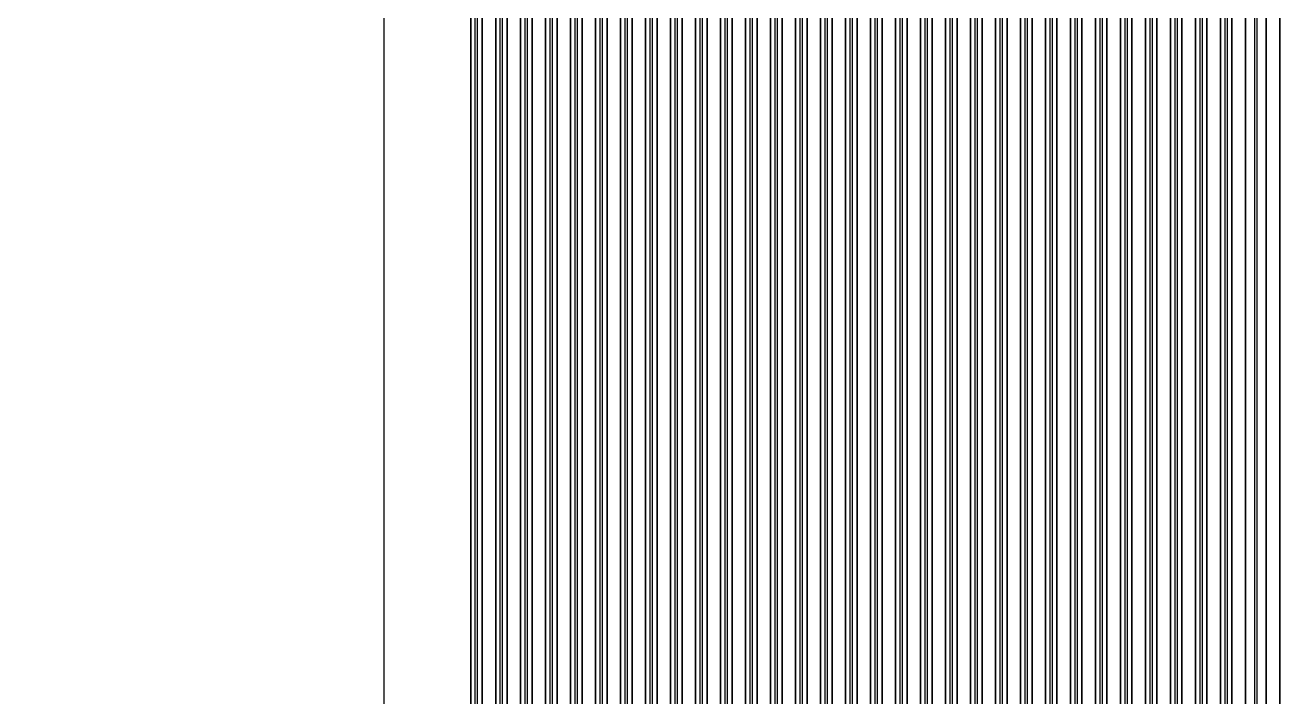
# Model space of a CAD drawing. Extents: x -2057 to 2225, y -44 to 31181.
# Drawn here: x -1120 to 87, y 7762 to 8407 of the extents above; entities that cross this region are included whole.
import ezdxf

# ---------------------------------------------------------------- set-up
doc = ezdxf.new("R2010")
doc.units = 0
for name, color, linetype in [('etching', 7, 'CONTINUOUS'), ('L2D0_etching2', 4, 'CONTINUOUS'), ('L3D0_etching3', 5, 'CONTINUOUS'), ('metalization', 8, 'CONTINUOUS'), ('polyimide', 9, 'CONTINUOUS'), ('polyimide_etch_borders', 10, 'CONTINUOUS')]:
    doc.layers.add(name, color=color, linetype=linetype)

msp = doc.modelspace()

# ---------------------------------------------------------------- linework, layer by layer
at = {"layer": 'etching'}
for points in [[(1890.612, 20342.595), (1890.612, 10404.624), (907.37, 8971.06), (907.37, 3311.52), (208.395, -1.125), (80.82, -44.08), (0, 0), (-775.12, 3311.52), (-775.12, 8985.76), (-1736.396, 10397.27), (-1736.396, 20343.044)], [(-1539.603, 10258.824), (-696.675, 9046.655), (-696.241, 9046.031), (-695.45, 9044.732), (-694.74, 9043.387), (-694.112, 9042.001), (-693.57, 9040.58), (-693.116, 9039.128), (-692.75, 9037.652), (-692.475, 9036.156), (-692.292, 9034.646), (-692.2, 9033.127), (-692.2, 9032.365), (-692.208, 3592.185)], [(-681.208, 3592.185), (-681.208, 9035.365), (-668.208, 9035.365), (-668.208, 3492.185)], [(-657.208, 3492.185), (-657.208, 9035.371)], [(-644.208, 9035.371), (-644.208, 3392.185)], [(-633.208, 3392.185), (-633.208, 9035.377)], [(-620.208, 9035.371), (-620.208, 3292.185)], [(-609.208, 3292.185), (-609.208, 9035.377)], [(-596.208, 9035.371), (-596.208, 3192.185)], [(-585.208, 3192.185), (-585.208, 9035.377)], [(-572.208, 9035.371), (-572.208, 3092.185)], [(-561.208, 3092.185), (-561.208, 9035.377)], [(-548.208, 9035.371), (-548.208, 2992.185)], [(-537.208, 2992.185), (-537.208, 9035.377)], [(-524.208, 9035.371), (-524.208, 2892.185)], [(-513.208, 2892.185), (-513.208, 9035.377)], [(-500.208, 9035.371), (-500.208, 2792.185)], [(-489.208, 2792.185), (-489.208, 9035.377)], [(-476.208, 9035.371), (-476.208, 2692.185)], [(-465.208, 2692.185), (-465.208, 9035.377)], [(-452.208, 9035.371), (-452.208, 2592.185)], [(-441.208, 2592.185), (-441.208, 9035.377)], [(-428.208, 9035.371), (-428.208, 2492.185)], [(-417.208, 2492.185), (-417.208, 9035.377)], [(-404.208, 9035.371), (-404.208, 2392.185)], [(-393.208, 2392.185), (-393.208, 9035.377)], [(-380.208, 9035.371), (-380.208, 2292.185)], [(-369.208, 2292.185), (-369.208, 9035.371)], [(-356.208, 9035.371), (-356.208, 2192.185)], [(-345.208, 2192.185), (-345.208, 9035.377)], [(-332.208, 9035.371), (-332.208, 2092.185)], [(-321.208, 2092.185), (-321.208, 9035.377)], [(-308.208, 9035.371), (-308.208, 1992.185)], [(-297.208, 1992.185), (-297.208, 9035.377)], [(-284.208, 9035.371), (-284.208, 1892.185)], [(-273.208, 1892.185), (-273.208, 9035.377)], [(-260.208, 9035.371), (-260.208, 1792.185)], [(-249.208, 1792.185), (-249.208, 9035.377)], [(-236.208, 9035.371), (-236.208, 1692.185)], [(-225.208, 1692.185), (-225.208, 9035.377)], [(-212.208, 9035.371), (-212.208, 1592.185)], [(-201.208, 1592.185), (-201.208, 9035.377)], [(-188.208, 9035.371), (-188.208, 1492.185)], [(-177.208, 1492.185), (-177.208, 9035.377)], [(-164.208, 9035.371), (-164.208, 1392.185)], [(-153.208, 1392.185), (-153.208, 9035.377)], [(-140.208, 9035.371), (-140.208, 1292.185)], [(-129.208, 1292.185), (-129.208, 9035.377)], [(-116.208, 9035.371), (-116.208, 1192.185)], [(-105.208, 1192.185), (-105.208, 9035.377)], [(-92.208, 9035.371), (-92.208, 1092.185)], [(-81.208, 1092.185), (-81.208, 9035.377)], [(-68.208, 9035.371), (-68.208, 992.185)], [(-57.208, 992.185), (-57.208, 9035.377)], [(-44.208, 9035.371), (-44.208, 892.185)], [(-33.208, 892.185), (-33.208, 9035.377)], [(-20.208, 9035.371), (-20.208, 792.185)], [(-9.208, 792.185), (-9.208, 9035.377)], [(3.792, 9035.371), (3.792, 692.185)], [(14.792, 692.185), (14.792, 9035.377)], [(27.792, 9035.371), (27.792, 592.185)], [(38.792, 592.185), (38.792, 9035.377)], [(51.792, 9035.371), (51.792, 500.247)], [(71.792, 500.247), (71.792, 9035.377)], [(84.792, 9035.371), (84.792, 552.185)]]:
    msp.add_lwpolyline(points, dxfattribs=at)
at = {"layer": 'L2D0_etching2'}
msp.add_lwpolyline([(1890.612, 20342.595), (1890.612, 10404.624), (907.37, 8971.06), (907.37, 3311.52), (208.395, -1.125), (80.82, -44.08), (0, 0), (-775.12, 3311.52), (-775.12, 8985.76), (-1736.396, 10397.27), (-1736.396, 20343.044)], dxfattribs=at)
at = {"layer": 'L3D0_etching3'}
for points in [[(1890.612, 20342.595), (1890.612, 10404.624), (907.37, 8971.06), (907.37, 3311.52), (208.395, -1.125), (80.82, -44.08), (0, 0), (-775.12, 3311.52), (-775.12, 8985.76), (-1736.396, 10397.27), (-1736.396, 20343.044)], [(-1539.603, 10258.824), (-696.675, 9046.655), (-696.241, 9046.031), (-695.45, 9044.732), (-694.74, 9043.387), (-694.112, 9042.001), (-693.57, 9040.58), (-693.116, 9039.128), (-692.75, 9037.652), (-692.475, 9036.156), (-692.292, 9034.646), (-692.2, 9033.127), (-692.2, 9032.365), (-692.208, 3592.185)], [(-681.208, 3592.185), (-681.208, 9035.365), (-668.208, 9035.365), (-668.208, 3492.185)], [(-657.208, 3492.185), (-657.208, 9035.371)], [(-644.208, 9035.371), (-644.208, 3392.185)], [(-633.208, 3392.185), (-633.208, 9035.377)], [(-620.208, 9035.371), (-620.208, 3292.185)], [(-609.208, 3292.185), (-609.208, 9035.377)], [(-596.208, 9035.371), (-596.208, 3192.185)], [(-585.208, 3192.185), (-585.208, 9035.377)], [(-572.208, 9035.371), (-572.208, 3092.185)], [(-561.208, 3092.185), (-561.208, 9035.377)], [(-548.208, 9035.371), (-548.208, 2992.185)], [(-537.208, 2992.185), (-537.208, 9035.377)], [(-524.208, 9035.371), (-524.208, 2892.185)], [(-513.208, 2892.185), (-513.208, 9035.377)], [(-500.208, 9035.371), (-500.208, 2792.185)], [(-489.208, 2792.185), (-489.208, 9035.377)], [(-476.208, 9035.371), (-476.208, 2692.185)], [(-465.208, 2692.185), (-465.208, 9035.377)], [(-452.208, 9035.371), (-452.208, 2592.185)], [(-441.208, 2592.185), (-441.208, 9035.377)], [(-428.208, 9035.371), (-428.208, 2492.185)], [(-417.208, 2492.185), (-417.208, 9035.377)], [(-404.208, 9035.371), (-404.208, 2392.185)], [(-393.208, 2392.185), (-393.208, 9035.377)], [(-380.208, 9035.371), (-380.208, 2292.185)], [(-369.208, 2292.185), (-369.208, 9035.371)], [(-356.208, 9035.371), (-356.208, 2192.185)], [(-345.208, 2192.185), (-345.208, 9035.377)], [(-332.208, 9035.371), (-332.208, 2092.185)], [(-321.208, 2092.185), (-321.208, 9035.377)], [(-308.208, 9035.371), (-308.208, 1992.185)], [(-297.208, 1992.185), (-297.208, 9035.377)], [(-284.208, 9035.371), (-284.208, 1892.185)], [(-273.208, 1892.185), (-273.208, 9035.377)], [(-260.208, 9035.371), (-260.208, 1792.185)], [(-249.208, 1792.185), (-249.208, 9035.377)], [(-236.208, 9035.371), (-236.208, 1692.185)], [(-225.208, 1692.185), (-225.208, 9035.377)], [(-212.208, 9035.371), (-212.208, 1592.185)], [(-201.208, 1592.185), (-201.208, 9035.377)], [(-188.208, 9035.371), (-188.208, 1492.185)], [(-177.208, 1492.185), (-177.208, 9035.377)], [(-164.208, 9035.371), (-164.208, 1392.185)], [(-153.208, 1392.185), (-153.208, 9035.377)], [(-140.208, 9035.371), (-140.208, 1292.185)], [(-129.208, 1292.185), (-129.208, 9035.377)], [(-116.208, 9035.371), (-116.208, 1192.185)], [(-105.208, 1192.185), (-105.208, 9035.377)], [(-92.208, 9035.371), (-92.208, 1092.185)], [(-81.208, 1092.185), (-81.208, 9035.377)], [(-68.208, 9035.371), (-68.208, 992.185)], [(-57.208, 992.185), (-57.208, 9035.377)], [(-44.208, 9035.371), (-44.208, 892.185)], [(-33.208, 892.185), (-33.208, 9035.377)], [(-20.208, 9035.371), (-20.208, 792.185)], [(-9.208, 792.185), (-9.208, 9035.377)], [(3.792, 9035.371), (3.792, 692.185)], [(14.792, 692.185), (14.792, 9035.377)], [(27.792, 9035.371), (27.792, 592.185)], [(38.792, 592.185), (38.792, 9035.377)], [(51.792, 9035.371), (51.792, 500.247)], [(71.792, 500.247), (71.792, 9035.377)], [(84.792, 9035.371), (84.792, 552.185)]]:
    msp.add_lwpolyline(points, dxfattribs=at)
at = {"layer": 'metalization'}
for points in [[(60.642, 497.204), (60.642, 9040.22), (62.642, 9040.22), (60.642, 9040.22), (38.642, 10394.312), (38.642, 28116.758)], [(58.642, 28116.758), (58.642, 10394.312), (62.642, 9040.22), (62.642, 497.204)], [(32.142, 587.204), (32.142, 9040.22), (-11.358, 10394.312), (-11.358, 27876.696)], [(8.642, 27876.696), (8.642, 10394.312), (34.142, 9040.22), (34.142, 587.204)], [(8.142, 687.204), (8.142, 9040.22), (-61.358, 10394.312), (-61.358, 27636.634)], [(-41.358, 27636.634), (-41.358, 10394.312), (10.142, 9040.22), (10.142, 687.204)], [(-15.858, 787.204), (-15.858, 9040.22), (-111.358, 10394.312), (-111.358, 27396.572)], [(-91.358, 27396.572), (-91.358, 10394.312), (-13.858, 9040.22), (-13.858, 787.204)], [(-39.858, 887.204), (-39.858, 9040.22), (-161.358, 10394.312), (-161.358, 27156.51)], [(-141.358, 27156.51), (-141.358, 10394.312), (-37.858, 9040.22), (-37.858, 887.204)], [(-63.858, 987.204), (-63.858, 9040.22), (-211.358, 10394.312), (-211.358, 26916.448)], [(-191.358, 26916.448), (-191.358, 10394.312), (-61.858, 9040.22), (-61.858, 987.204)], [(-87.858, 1087.204), (-87.858, 9040.22), (-261.358, 10394.312), (-261.358, 26676.386)], [(-241.358, 26676.386), (-241.358, 10394.312), (-85.858, 9040.22), (-85.858, 1087.204)], [(-111.858, 1187.204), (-111.858, 9040.22), (-311.358, 10394.312), (-311.358, 26436.323)], [(-291.358, 26436.323), (-291.358, 10394.312), (-109.858, 9040.22), (-109.858, 1187.204)], [(-135.858, 1287.204), (-135.858, 9040.22), (-361.358, 10394.312), (-361.358, 26196.261)], [(-341.358, 26196.261), (-341.358, 10394.312), (-133.858, 9040.22), (-133.858, 1287.204)], [(-159.858, 1387.204), (-159.858, 9040.22), (-411.358, 10394.312), (-411.358, 25956.199)], [(-391.358, 25956.199), (-391.358, 10394.312), (-157.858, 9040.22), (-157.858, 1387.204)], [(-183.858, 1487.204), (-183.858, 9040.22), (-461.358, 10394.312), (-461.358, 25716.137)], [(-441.358, 25716.137), (-441.358, 10394.312), (-181.858, 9040.22), (-181.858, 1487.204)], [(-207.858, 1587.204), (-207.858, 9040.22), (-511.358, 10394.312), (-511.358, 25476.075)], [(-491.358, 25476.075), (-491.358, 10394.312), (-205.858, 9040.22), (-205.858, 1587.204)], [(-231.858, 1687.204), (-231.858, 9040.22), (-561.358, 10394.312), (-561.358, 25236.013)], [(-541.358, 25236.013), (-541.358, 10394.312), (-229.858, 9040.22), (-229.858, 1687.204)], [(-255.858, 1787.204), (-255.858, 9040.22), (-611.358, 10394.312), (-611.358, 24995.951)], [(-591.358, 24995.951), (-591.358, 10394.312), (-253.858, 9040.22), (-253.858, 1787.204)], [(-279.858, 1887.204), (-279.858, 9040.22), (-661.358, 10394.312), (-661.358, 24755.889)], [(-641.358, 24755.889), (-641.358, 10394.312), (-277.858, 9040.22), (-277.858, 1887.204)], [(-303.858, 1987.204), (-303.858, 9040.22), (-711.358, 10394.312), (-711.358, 24515.827)], [(-691.358, 24515.827), (-691.358, 10394.312), (-301.858, 9040.22), (-301.858, 1987.204)], [(-327.858, 2087.204), (-327.858, 9040.22), (-761.358, 10394.312), (-761.358, 24275.765)], [(-741.358, 24275.765), (-741.358, 10394.312), (-325.858, 9040.22), (-325.858, 2087.204)], [(-351.858, 2187.204), (-351.858, 9040.22), (-811.358, 10394.312), (-811.358, 24035.702)], [(-791.358, 24035.702), (-791.358, 10394.312), (-349.858, 9040.22), (-349.858, 2187.204)], [(-375.858, 2287.204), (-375.858, 9040.22), (-861.358, 10394.312), (-861.358, 23795.64)], [(-841.358, 23795.64), (-841.358, 10394.312), (-373.858, 9040.22), (-373.858, 2287.204)], [(-399.858, 2387.204), (-399.858, 9040.22), (-911.358, 10394.312), (-911.358, 23555.578)], [(-891.358, 23555.578), (-891.358, 10394.312), (-397.858, 9040.22), (-397.858, 2387.204)], [(-423.858, 2487.204), (-423.858, 9040.22), (-961.358, 10394.312), (-961.358, 23315.516)], [(-941.358, 23315.516), (-941.358, 10394.312), (-421.858, 9040.22), (-421.858, 2487.204)], [(-447.858, 2587.204), (-447.858, 9040.22), (-1011.358, 10394.312), (-1011.358, 23075.454)], [(-991.358, 23075.454), (-991.358, 10394.312), (-445.858, 9040.22), (-445.858, 2587.204)], [(-471.858, 2687.204), (-471.858, 9040.22), (-1061.358, 10394.312), (-1061.358, 22835.392)], [(-1041.358, 22835.392), (-1041.358, 10394.312), (-469.858, 9040.22), (-469.858, 2687.204)], [(-495.858, 2787.204), (-495.858, 9040.22), (-1111.358, 10394.312), (-1111.358, 22595.33)], [(-1091.358, 22595.33), (-1091.358, 10394.312), (-493.858, 9040.22), (-493.858, 2787.204)], [(-519.858, 2887.204), (-519.858, 9040.22), (-1161.358, 10394.312), (-1161.358, 22355.268)], [(-1141.358, 22355.268), (-1141.358, 10394.312), (-517.858, 9040.22), (-517.858, 2887.204)], [(-543.858, 2987.204), (-543.858, 9040.22), (-1211.358, 10394.312), (-1211.358, 22115.206)], [(-1191.358, 22115.206), (-1191.358, 10394.312), (-541.858, 9040.22), (-541.858, 2987.204)], [(-567.858, 3087.204), (-567.858, 9040.22), (-1261.358, 10394.312), (-1261.358, 21875.143)], [(-1241.358, 21875.143), (-1241.358, 10394.312), (-565.858, 9040.22), (-565.858, 3087.204)], [(-591.858, 3187.204), (-591.858, 9040.22), (-1311.358, 10394.312), (-1311.358, 21635.081)], [(-1291.358, 21635.081), (-1291.358, 10394.312), (-589.858, 9040.22), (-589.858, 3187.204)], [(-615.858, 3287.204), (-615.858, 9040.22), (-1361.358, 10394.312), (-1361.358, 21395.019)], [(-1341.358, 21395.019), (-1341.358, 10394.312), (-613.858, 9040.22), (-613.858, 3287.204)], [(-639.858, 3387.204), (-639.858, 9040.22), (-1411.358, 10394.312), (-1411.358, 21154.957)], [(-1391.358, 21154.957), (-1391.358, 10394.312), (-637.858, 9040.22), (-637.858, 3387.204)], [(-663.858, 3487.204), (-663.858, 9040.22), (-1461.358, 10394.312), (-1461.358, 20914.895)], [(-1441.358, 20914.895), (-1441.358, 10394.312), (-661.858, 9040.22), (-661.858, 3487.204)], [(-687.858, 3587.204), (-687.858, 9040.22), (-1511.358, 10394.312), (-1511.358, 20674.833)], [(-1491.358, 20674.833), (-1491.358, 10394.312), (-685.858, 9040.22), (-685.858, 3587.204)]]:
    msp.add_lwpolyline(points, dxfattribs=at)
at = {"layer": 'polyimide'}
for points in [[(-692.208, 3592.185), (-692.2, 9032.367), (-692.2, 9033.127), (-692.292, 9034.646), (-692.475, 9036.156), (-692.75, 9037.652), (-693.116, 9039.128), (-693.57, 9040.58), (-694.112, 9042.001), (-694.74, 9043.387), (-695.45, 9044.732), (-696.241, 9046.031), (-696.675, 9046.655), (-1624.265, 10380.573)], [(-1624.265, 10380.573), (-696.675, 9046.655), (-696.241, 9046.031), (-695.45, 9044.732), (-694.74, 9043.387), (-694.112, 9042.001), (-693.57, 9040.58), (-693.116, 9039.128), (-692.75, 9037.652), (-692.475, 9036.156), (-692.292, 9034.646), (-692.2, 9033.127), (-692.2, 9032.367), (-692.208, 3592.185)], [(-668.208, 3492.185), (-668.208, 9035.365), (-681.208, 9035.365), (-681.208, 3592.185)], [(-681.208, 3592.185), (-681.208, 9035.365)], [(-668.208, 9035.365), (-668.208, 3492.185)], [(-657.208, 9035.371), (-657.208, 3492.185)], [(-657.208, 3492.185), (-657.208, 9035.371)], [(-644.208, 3392.185), (-644.208, 9035.371)], [(-644.208, 9035.371), (-644.208, 3392.185)], [(-633.208, 9035.377), (-633.208, 3392.185)], [(-633.208, 3392.185), (-633.208, 9035.377)], [(-620.208, 3292.185), (-620.208, 9035.371)], [(-620.208, 9035.371), (-620.208, 3292.185)], [(-609.208, 9035.377), (-609.208, 3292.185)], [(-609.208, 3292.185), (-609.208, 9035.377)], [(-596.208, 3192.185), (-596.208, 9035.371)], [(-596.208, 9035.371), (-596.208, 3192.185)], [(-585.208, 9035.377), (-585.208, 3192.185)], [(-585.208, 3192.185), (-585.208, 9035.377)], [(-572.208, 3092.185), (-572.208, 9035.371)], [(-572.208, 9035.371), (-572.208, 3092.185)], [(-561.208, 9035.377), (-561.208, 3092.185)], [(-561.208, 3092.185), (-561.208, 9035.377)], [(-548.208, 2992.185), (-548.208, 9035.371)], [(-548.208, 9035.371), (-548.208, 2992.185)], [(-537.208, 9035.377), (-537.208, 2992.185)], [(-537.208, 2992.185), (-537.208, 9035.377)], [(-524.208, 2892.185), (-524.208, 9035.371)], [(-524.208, 9035.371), (-524.208, 2892.185)], [(-513.208, 9035.377), (-513.208, 2892.185)], [(-513.208, 2892.185), (-513.208, 9035.377)], [(-500.208, 2792.185), (-500.208, 9035.371)], [(-500.208, 9035.371), (-500.208, 2792.185)], [(-489.208, 9035.377), (-489.208, 2792.185)], [(-489.208, 2792.185), (-489.208, 9035.377)], [(-476.208, 2692.185), (-476.208, 9035.371)], [(-476.208, 9035.371), (-476.208, 2692.185)], [(-465.208, 9035.377), (-465.208, 2692.185)], [(-465.208, 2692.185), (-465.208, 9035.377)], [(-452.208, 2592.185), (-452.208, 9035.371)], [(-452.208, 9035.371), (-452.208, 2592.185)], [(-441.208, 9035.377), (-441.208, 2592.185)], [(-441.208, 2592.185), (-441.208, 9035.377)], [(-428.208, 2492.185), (-428.208, 9035.371)], [(-428.208, 9035.371), (-428.208, 2492.185)], [(-417.208, 9035.377), (-417.208, 2492.185)], [(-417.208, 2492.185), (-417.208, 9035.377)], [(-404.208, 2392.185), (-404.208, 9035.371)], [(-404.208, 9035.371), (-404.208, 2392.185)], [(-393.208, 9035.377), (-393.208, 2392.185)], [(-393.208, 2392.185), (-393.208, 9035.377)], [(-380.208, 2292.185), (-380.208, 9035.371)], [(-380.208, 9035.371), (-380.208, 2292.185)], [(-369.208, 9035.371), (-369.208, 2292.185)], [(-369.208, 2292.185), (-369.208, 9035.371)], [(-356.208, 2192.185), (-356.208, 9035.371)], [(-356.208, 9035.371), (-356.208, 2192.185)], [(-345.208, 9035.377), (-345.208, 2192.185)], [(-345.208, 2192.185), (-345.208, 9035.377)], [(-332.208, 2092.185), (-332.208, 9035.371)], [(-332.208, 9035.371), (-332.208, 2092.185)], [(-321.208, 9035.377), (-321.208, 2092.185)], [(-321.208, 2092.185), (-321.208, 9035.377)], [(-308.208, 1992.185), (-308.208, 9035.371)], [(-308.208, 9035.371), (-308.208, 1992.185)], [(-297.208, 9035.377), (-297.208, 1992.185)], [(-297.208, 1992.185), (-297.208, 9035.377)], [(-284.208, 1892.185), (-284.208, 9035.371)], [(-284.208, 9035.371), (-284.208, 1892.185)], [(-273.208, 9035.377), (-273.208, 1892.185)], [(-273.208, 1892.185), (-273.208, 9035.377)], [(-260.208, 1792.185), (-260.208, 9035.371)], [(-260.208, 9035.371), (-260.208, 1792.185)], [(-249.208, 9035.377), (-249.208, 1792.185)], [(-249.208, 1792.185), (-249.208, 9035.377)], [(-236.208, 1692.185), (-236.208, 9035.371)], [(-236.208, 9035.371), (-236.208, 1692.185)], [(-225.208, 9035.377), (-225.208, 1692.185)], [(-225.208, 1692.185), (-225.208, 9035.377)], [(-212.208, 1592.185), (-212.208, 9035.371)], [(-212.208, 9035.371), (-212.208, 1592.185)], [(-201.208, 9035.377), (-201.208, 1592.185)], [(-201.208, 1592.185), (-201.208, 9035.377)], [(-188.208, 1492.185), (-188.208, 9035.371)], [(-188.208, 9035.371), (-188.208, 1492.185)], [(-177.208, 9035.377), (-177.208, 1492.185)], [(-177.208, 1492.185), (-177.208, 9035.377)], [(-164.208, 1392.185), (-164.208, 9035.371)], [(-164.208, 9035.371), (-164.208, 1392.185)], [(-153.208, 9035.377), (-153.208, 1392.185)], [(-153.208, 1392.185), (-153.208, 9035.377)], [(-140.208, 1292.185), (-140.208, 9035.371)], [(-140.208, 9035.371), (-140.208, 1292.185)], [(-129.208, 9035.377), (-129.208, 1292.185)], [(-129.208, 1292.185), (-129.208, 9035.377)], [(-116.208, 1192.185), (-116.208, 9035.371)], [(-116.208, 9035.371), (-116.208, 1192.185)], [(-105.208, 9035.377), (-105.208, 1192.185)], [(-105.208, 1192.185), (-105.208, 9035.377)], [(-92.208, 1092.185), (-92.208, 9035.371)], [(-92.208, 9035.371), (-92.208, 1092.185)], [(-81.208, 9035.377), (-81.208, 1092.185)], [(-81.208, 1092.185), (-81.208, 9035.377)], [(-68.208, 992.185), (-68.208, 9035.371)], [(-68.208, 9035.371), (-68.208, 992.185)], [(-57.208, 9035.377), (-57.208, 992.185)], [(-57.208, 992.185), (-57.208, 9035.377)], [(-44.208, 892.185), (-44.208, 9035.371)], [(-44.208, 9035.371), (-44.208, 892.185)], [(-33.208, 9035.377), (-33.208, 892.185)], [(-33.208, 892.185), (-33.208, 9035.377)], [(-20.208, 792.185), (-20.208, 9035.371)], [(-20.208, 9035.371), (-20.208, 792.185)], [(-9.208, 9035.377), (-9.208, 792.185)], [(-9.208, 792.185), (-9.208, 9035.377)], [(3.792, 692.185), (3.792, 9035.371)], [(3.792, 9035.371), (3.792, 692.185)], [(14.792, 9035.377), (14.792, 692.185)], [(14.792, 692.185), (14.792, 9035.377)], [(27.792, 592.185), (27.792, 9035.371)], [(27.792, 9035.371), (27.792, 592.185)], [(38.792, 9035.377), (38.792, 592.185)], [(38.792, 592.185), (38.792, 9035.377)], [(51.792, 500.247), (51.792, 9035.371)], [(51.792, 9035.371), (51.792, 500.247)], [(71.792, 9035.377), (71.792, 500.247)], [(71.792, 500.247), (71.792, 9035.377)], [(84.792, 552.185), (84.792, 9035.371)], [(84.792, 9035.371), (84.792, 552.185)]]:
    msp.add_lwpolyline(points, dxfattribs=at)
at = {"layer": 'polyimide_etch_borders'}
msp.add_lwpolyline([(1890.612, 20342.595), (1890.612, 10404.624), (907.37, 8971.06), (907.37, 3311.52), (208.395, -1.125), (80.82, -44.08), (0, 0), (-775.12, 3311.52), (-775.12, 8985.76), (-1736.396, 10397.27), (-1736.396, 20343.044)], dxfattribs=at)

doc.saveas('drawing.dxf')
